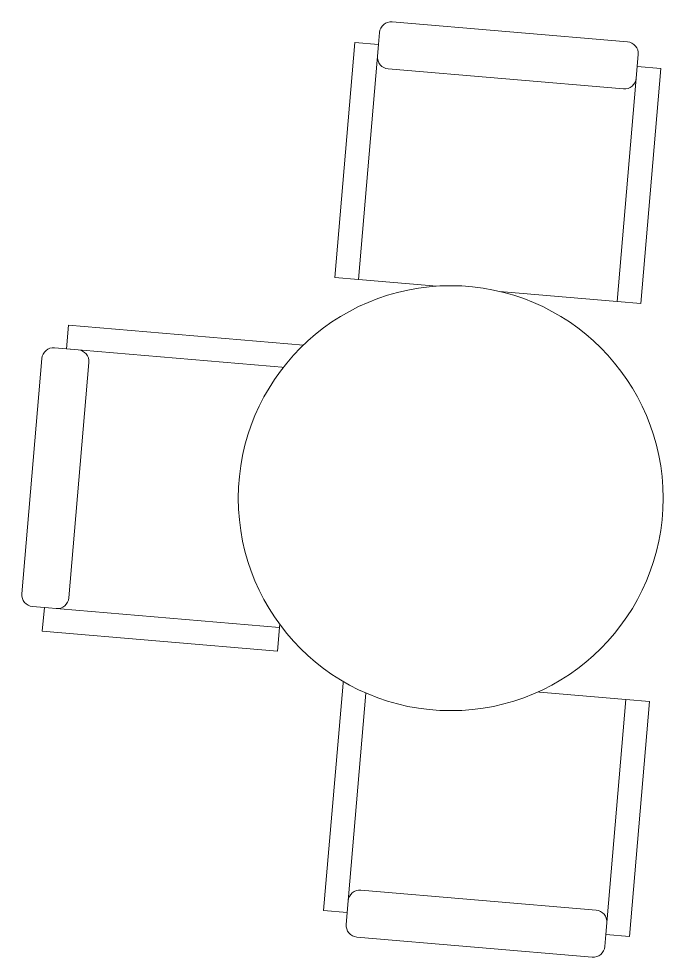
# Model space of a CAD drawing. Header units: millimetres. Extents: x 20521 to 81475, y 14901 to 52339.
# Drawn here: x 80110 to 81475, y 18476 to 20470 of the extents above; entities that cross this region are included whole.
import ezdxf

# ---------------------------------------------------------------- set-up
doc = ezdxf.new("R2010")
doc.units = ezdxf.units.MM
doc.header["$MEASUREMENT"] = 0
doc.layers.add('FURN-FREE', color=1, linetype='Continuous', lineweight=0)

# ---------------------------------------------------------------- blocks, each defined once
blk = doc.blocks.new('*U110')
at = {"color": 0, "linetype": 'ByBlock', "lineweight": -2}
for p, q in [((-250, 275), (-225, 275)), ((275, 275), (275, -275))]:
    blk.add_line(p, q, dxfattribs=at)
at = {"color": 0, "linetype": 'ByBlock', "lineweight": -2, "extrusion": (0, 0, -1), "flags": 128}
for points in [[(225, 325), (-275, 325), (-275, 275), (225, 275), (225, 325)], [(225, -275), (-275, -275), (-275, -325), (225, -325), (225, -275)]]:
    blk.add_lwpolyline(points, close=True, dxfattribs=at)
for points in [[(275, 250), (275, -250)], [(175, -250), (175, 250)], [(250, -275), (200, -275)]]:
    blk.add_lwpolyline(points, dxfattribs=at)
at = {"color": 0, "linetype": 'ByBlock', "lineweight": -2}
for centre, start, end in [((-250, 250), 90, 180), ((-200, 250), 360, 90), ((-250, -250), 180, 270), ((-200, -250), 270, 360)]:
    blk.add_arc(centre, 25, start, end, dxfattribs=at)
blk = doc.blocks.new('*U111')
at = {"color": 0, "linetype": 'ByBlock', "lineweight": -2}
for p, q in [((-250, 275), (-225, 275)), ((275, 275), (275, -275))]:
    blk.add_line(p, q, dxfattribs=at)
at = {"color": 0, "linetype": 'ByBlock', "lineweight": -2, "extrusion": (0, 0, -1), "flags": 128}
for points in [[(225, 325), (-275, 325), (-275, 275), (225, 275), (225, 325)], [(225, -275), (-275, -275), (-275, -325), (225, -325), (225, -275)]]:
    blk.add_lwpolyline(points, close=True, dxfattribs=at)
for points in [[(275, 250), (275, -250)], [(175, -250), (175, 250)], [(250, -275), (200, -275)]]:
    blk.add_lwpolyline(points, dxfattribs=at)
at = {"color": 0, "linetype": 'ByBlock', "lineweight": -2}
for centre, start, end in [((-250, 250), 90, 180), ((-200, 250), 360, 90), ((-250, -250), 180, 270), ((-200, -250), 270, 360)]:
    blk.add_arc(centre, 25, start, end, dxfattribs=at)
blk = doc.blocks.new('*U112')
at = {"color": 0, "linetype": 'ByBlock', "lineweight": -2}
for p, q in [((-250, 275), (-225, 275)), ((275, 275), (275, -275))]:
    blk.add_line(p, q, dxfattribs=at)
at = {"color": 0, "linetype": 'ByBlock', "lineweight": -2, "extrusion": (0, 0, -1), "flags": 128}
for points in [[(225, 325), (-275, 325), (-275, 275), (225, 275), (225, 325)], [(225, -275), (-275, -275), (-275, -325), (225, -325), (225, -275)]]:
    blk.add_lwpolyline(points, close=True, dxfattribs=at)
for points in [[(275, 250), (275, -250)], [(175, -250), (175, 250)], [(250, -275), (200, -275)]]:
    blk.add_lwpolyline(points, dxfattribs=at)
at = {"color": 0, "linetype": 'ByBlock', "lineweight": -2}
for centre, start, end in [((-250, 250), 90, 180), ((-200, 250), 360, 90), ((-250, -250), 180, 270), ((-200, -250), 270, 360)]:
    blk.add_arc(centre, 25, start, end, dxfattribs=at)

msp = doc.modelspace()

# ---------------------------------------------------------------- block references
at = {"layer": 'FURN-FREE', "extrusion": (0, 0, -1)}
for name, p, xscale, yscale, zscale, rotation in [('*U112', (-81126.6, 20168.2), 0.9999990990353707, 0.9999990990353707, 0.9999990990353707, 274.8746972615781), ('*U111', (-80411.4, 19477.9), 0.9999990990353698, 0.9999990990353698, 0.9999990990353698, 184.8746972615781), ('*U110', (-81098.4, 18777.8), 0.9999990990353704, 0.9999990990353704, 0.9999990990353704, 94.87469726157815)]:
    msp.add_blockref(name, p, dxfattribs=dict(at, xscale=xscale, yscale=yscale, zscale=zscale, rotation=rotation))

# ---------------------------------------------------------------- next in the draw order: wipeouts: each hides what was drawn before it
msp.add_wipeout([(81432.1, 19645.7), (81419.3, 19670.9), (81405, 19695.2), (81389.1, 19718.6), (81371.8, 19741), (81353.1, 19762.2), (81333.2, 19782.2), (81312, 19801), (81289.7, 19818.3), (81266.3, 19834.2), (81242, 19848.7), (81216.8, 19861.5), (81190.9, 19872.8), (81164.3, 19882.4), (81137.2, 19890.3), (81109.6, 19896.5), (81081.7, 19901), (81053.5, 19903.7), (81025.3, 19904.6), (80997, 19903.8), (80968.9, 19901.1), (80941, 19896.8), (80913.4, 19890.6), (80886.2, 19882.8), (80859.6, 19873.2), (80833.6, 19862), (80808.4, 19849.2), (80784.1, 19834.9), (80760.7, 19819), (80738.3, 19801.7), (80717.1, 19783.1), (80697.1, 19763.1), (80678.3, 19741.9), (80661, 19719.6), (80645.1, 19696.2), (80630.6, 19671.9), (80617.8, 19646.7), (80606.5, 19620.8), (80596.9, 19594.2), (80589, 19567.1), (80582.8, 19539.5), (80578.3, 19511.6), (80575.6, 19483.5), (80574.7, 19455.2), (80575.6, 19426.9), (80578.2, 19398.8), (80582.6, 19370.9), (80588.7, 19343.3), (80596.5, 19316.1), (80606.1, 19289.5), (80617.3, 19263.5), (80630.1, 19238.3), (80644.4, 19214), (80660.3, 19190.6), (80677.6, 19168.2), (80696.3, 19147), (80716.2, 19127), (80737.4, 19108.3), (80759.7, 19090.9), (80783.1, 19075), (80807.4, 19060.6), (80832.6, 19047.7), (80858.5, 19036.4), (80885.1, 19026.8), (80912.2, 19018.9), (80939.8, 19012.7), (80967.7, 19008.2), (80995.9, 19005.5), (81024.1, 19004.6), (81052.4, 19005.5), (81080.5, 19008.1), (81108.4, 19012.5), (81136, 19018.6), (81163.2, 19026.5), (81189.8, 19036), (81215.8, 19047.2), (81241, 19060), (81265.3, 19074.4), (81288.7, 19090.2), (81311.1, 19107.5), (81332.3, 19126.2), (81352.3, 19146.1), (81371.1, 19167.3), (81388.4, 19189.6), (81404.3, 19213), (81418.8, 19237.3), (81431.6, 19262.5), (81442.9, 19288.4), (81452.5, 19315), (81460.4, 19342.1), (81466.6, 19369.7), (81471.1, 19397.6), (81473.8, 19425.8), (81474.7, 19454), (81473.8, 19482.3), (81471.2, 19510.4), (81466.8, 19538.4), (81460.7, 19566), (81452.9, 19593.1)]).dxf.layer = 'FURN-FREE'

# ---------------------------------------------------------------- next in the draw order: linework, layer by layer
at = {"layer": 'FURN-FREE'}
msp.add_circle((81024.7, 19454.6), 450, dxfattribs=at)

doc.saveas('drawing.dxf')
